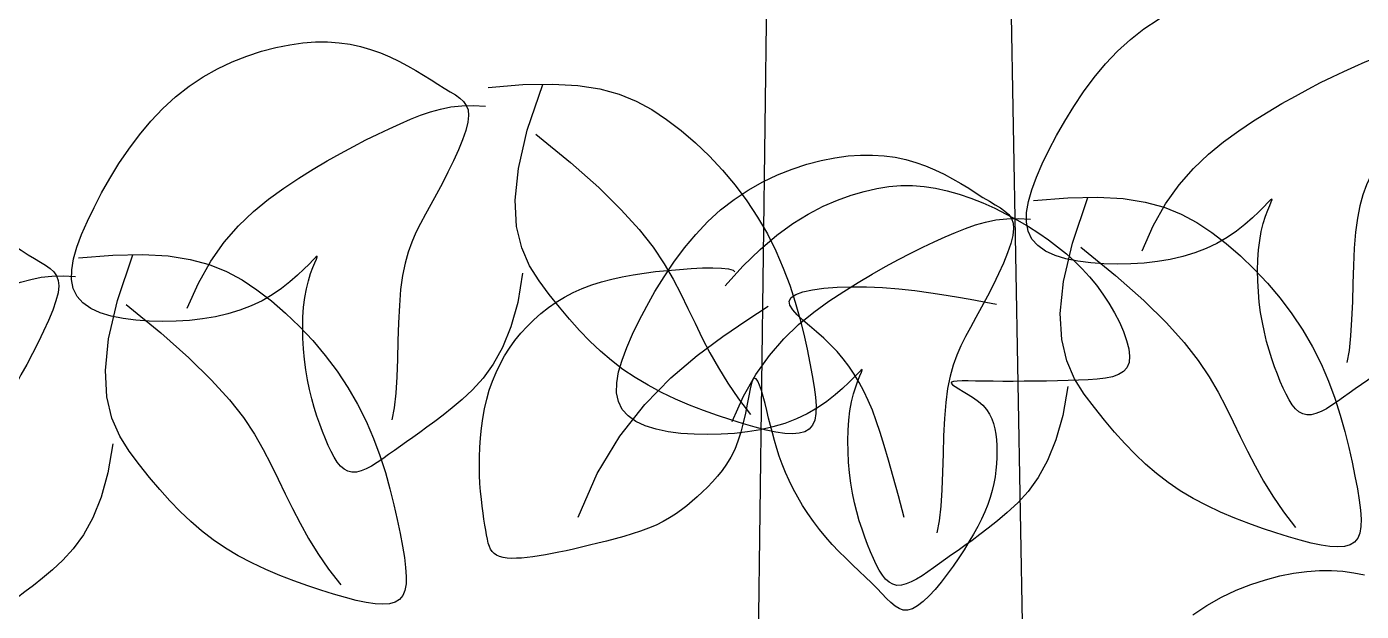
# Model space of a CAD drawing. Extents: x -1568 to -728, y -1287 to -990.
# Drawn here: x -1346.281 to -1343.983, y -1095.226 to -1094.218 of the extents above; entities that cross this region are included whole.
import ezdxf

# ---------------------------------------------------------------- set-up
doc = ezdxf.new("R2010")
doc.units = 0
doc.header["$LTSCALE"] = 5
doc.layers.get('0').update_dxf_attribs({"linetype": 'CONTINUOUS'})
for name, color, linetype in [('LH', 94, 'CONTINUOUS'), ('乔木', 3, 'CONTINUOUS'), ('尺寸标注', 2, 'CONTINUOUS')]:
    doc.layers.add(name, color=color, linetype=linetype)

# ---------------------------------------------------------------- blocks, each defined once
blk = doc.blocks.new('A$C3E764F27')
at = {"color": 0}
for p, q in [((1.84811, 0.05499), (1.82581, 1.80387)), ((1.73811, 0), (1.76511, 1.49777))]:
    blk.add_line(p, q, dxfattribs=at)
blk = doc.blocks.new('A$C7F962729')
at = {"color": 0, "xscale": 0.6433862224851765, "yscale": 0.6433862224851765, "zscale": 0.6433862224851765}
blk.add_blockref('A$C3E764F27', (0, 0), dxfattribs=at)
blk = doc.blocks.new('15')
at = {"layer": 'LH', "color": 38}
for p, q in [((-0.366, 1.7427), (-0.3492, 1.7482)), ((-0.3492, 1.7482), (-0.3328, 1.7525)), ((-0.3328, 1.7525), (-0.3169, 1.7557)), ((-0.3169, 1.7557), (-0.3018, 1.7578)), ((-0.3018, 1.7578), (-0.2873, 1.7588)), ((-0.2873, 1.7588), (-0.2735, 1.7588)), ((-0.2735, 1.7588), (-0.2603, 1.7579)), ((-0.2603, 1.7579), (-0.2477, 1.7562)), ((-0.2477, 1.7562), (-0.2356, 1.7536)), ((-0.2356, 1.7536), (-0.224, 1.7503)), ((-0.224, 1.7503), (-0.2128, 1.7464)), ((-0.3997, 1.7279), (-0.3829, 1.736)), ((-0.3829, 1.736), (-0.366, 1.7427)), ((-0.2128, 1.7464), (-0.202, 1.7418)), ((-0.202, 1.7418), (-0.1916, 1.7368)), ((-0.1916, 1.7368), (-0.1817, 1.7315)), ((-0.1817, 1.7315), (-0.1722, 1.726)), ((-0.4325, 1.7079), (-0.4163, 1.7186)), ((-0.4163, 1.7186), (-0.3997, 1.7279)), ((-0.1722, 1.726), (-0.1632, 1.7206)), ((-0.1632, 1.7206), (-0.1547, 1.7152)), ((-0.448, 1.6958), (-0.4325, 1.7079)), ((-0.1547, 1.7152), (-0.1468, 1.7102)), ((-0.1468, 1.7102), (-0.1395, 1.7057)), ((-0.1395, 1.7057), (-0.1327, 1.7016)), ((-0.1327, 1.7016), (-0.1267, 1.698)), ((-0.0889, 1.7066), (-0.0494, 1.7098)), ((-0.0494, 1.7098), (-0.0154, 1.7104)), ((-0.0442, 1.6574), (-0.0265, 1.7101)), ((-0.0154, 1.7104), (0.0139, 1.7087)), ((0.0139, 1.7087), (0.0392, 1.7048)), ((0.0392, 1.7048), (0.0613, 1.6988)), ((-0.4627, 1.6823), (-0.448, 1.6958)), ((-0.1319, 1.6842), (-0.1195, 1.6856)), ((-0.1267, 1.698), (-0.1215, 1.6943)), ((-0.1215, 1.6943), (-0.1173, 1.6904)), ((-0.1195, 1.6856), (-0.1064, 1.6859)), ((-0.1173, 1.6904), (-0.1142, 1.6859)), ((-0.1142, 1.6859), (-0.1122, 1.6807)), ((-0.1064, 1.6859), (-0.0923, 1.685)), ((0.0613, 1.6988), (0.0809, 1.6908)), ((0.0809, 1.6908), (0.0988, 1.6812)), ((-0.4765, 1.6677), (-0.4627, 1.6823)), ((-0.1784, 1.67), (-0.1668, 1.6746)), ((-0.1668, 1.6746), (-0.1553, 1.6786)), ((-0.1553, 1.6786), (-0.1438, 1.6818)), ((-0.1438, 1.6818), (-0.1319, 1.6842)), ((-0.1116, 1.6743), (-0.1125, 1.6665)), ((-0.1122, 1.6807), (-0.1116, 1.6743)), ((0.0988, 1.6812), (0.1158, 1.6699)), ((-0.4895, 1.6521), (-0.4765, 1.6677)), ((-0.2159, 1.6529), (-0.2028, 1.6591)), ((-0.2028, 1.6591), (-0.1903, 1.6648)), ((-0.1903, 1.6648), (-0.1784, 1.67)), ((-0.1149, 1.6571), (-0.1186, 1.6464)), ((-0.1125, 1.6665), (-0.1149, 1.6571)), ((-0.0543, 1.6134), (-0.0442, 1.6574)), ((0.1158, 1.6699), (0.1325, 1.6571)), ((0.1325, 1.6571), (0.1488, 1.6431)), ((-0.5017, 1.6358), (-0.4895, 1.6521)), ((-0.2438, 1.6389), (-0.2296, 1.6462)), ((-0.2296, 1.6462), (-0.2159, 1.6529)), ((-0.1186, 1.6464), (-0.1233, 1.6347)), ((-0.0344, 1.6528), (0.0054, 1.6203)), ((0.1488, 1.6431), (0.1647, 1.6278)), ((-0.5129, 1.619), (-0.5017, 1.6358)), ((-0.274, 1.6221), (-0.2586, 1.6308)), ((-0.2586, 1.6308), (-0.2438, 1.6389)), ((-0.1233, 1.6347), (-0.129, 1.6222)), ((0.1647, 1.6278), (0.1799, 1.6115)), ((-0.5233, 1.6021), (-0.5129, 1.619)), ((-0.3066, 1.6022), (-0.29, 1.6125)), ((-0.29, 1.6125), (-0.274, 1.6221)), ((-0.1352, 1.6094), (-0.1417, 1.5965)), ((-0.129, 1.6222), (-0.1352, 1.6094)), ((-0.058, 1.5769), (-0.0543, 1.6134)), ((0.0054, 1.6203), (0.0378, 1.5916)), ((0.1799, 1.6115), (0.1944, 1.5943)), ((-0.5329, 1.5853), (-0.5233, 1.6021)), ((-0.3237, 1.5908), (-0.3066, 1.6022)), ((-0.1417, 1.5965), (-0.1484, 1.584)), ((0.1944, 1.5943), (0.2079, 1.5763)), ((0.371, 1.5926), (0.3846, 1.5937)), ((0.3846, 1.5937), (0.398, 1.5937)), ((0.398, 1.5937), (0.4113, 1.5927)), ((-0.5415, 1.5688), (-0.5329, 1.5853)), ((-0.3585, 1.5639), (-0.3411, 1.5782)), ((-0.3411, 1.5782), (-0.3237, 1.5908)), ((-0.1484, 1.584), (-0.1549, 1.572)), ((0.0378, 1.5916), (0.0637, 1.5661)), ((0.3118, 1.5771), (0.3275, 1.5827)), ((0.3275, 1.5827), (0.3425, 1.5871)), ((0.3425, 1.5871), (0.357, 1.5904)), ((0.357, 1.5904), (0.371, 1.5926)), ((0.4113, 1.5927), (0.4246, 1.5908)), ((0.4246, 1.5908), (0.438, 1.5878)), ((0.438, 1.5878), (0.4515, 1.584)), ((0.4515, 1.584), (0.4652, 1.5792)), ((0.4652, 1.5792), (0.4788, 1.5738)), ((-0.7722, 1.562), (-0.7578, 1.563)), ((-0.7578, 1.563), (-0.744, 1.563)), ((-0.744, 1.563), (-0.7308, 1.5621)), ((-0.5492, 1.5529), (-0.5415, 1.5688)), ((-0.3756, 1.5475), (-0.3585, 1.5639)), ((-0.1549, 1.572), (-0.1611, 1.5608)), ((-0.0564, 1.5469), (-0.058, 1.5769)), ((0.0637, 1.5661), (0.0842, 1.5434)), ((0.2079, 1.5763), (0.2203, 1.5576)), ((0.2784, 1.5611), (0.2954, 1.57)), ((0.2954, 1.57), (0.3118, 1.5771)), ((0.4788, 1.5738), (0.4924, 1.5677)), ((0.4924, 1.5677), (0.5057, 1.5611)), ((-0.8364, 1.5469), (-0.8196, 1.5524)), ((-0.8196, 1.5524), (-0.8032, 1.5567)), ((-0.8032, 1.5567), (-0.7874, 1.5599)), ((-0.7874, 1.5599), (-0.7722, 1.562)), ((-0.7308, 1.5621), (-0.7181, 1.5604)), ((-0.7181, 1.5604), (-0.706, 1.5578)), ((-0.706, 1.5578), (-0.6944, 1.5545)), ((-0.6944, 1.5545), (-0.6832, 1.5506)), ((-0.6832, 1.5506), (-0.6724, 1.546)), ((-0.5559, 1.5377), (-0.5492, 1.5529)), ((-0.392, 1.5286), (-0.3756, 1.5475)), ((-0.1668, 1.5502), (-0.1721, 1.5397)), ((-0.1611, 1.5608), (-0.1668, 1.5502)), ((0.2203, 1.5576), (0.2314, 1.5384)), ((0.2422, 1.5367), (0.2607, 1.5501)), ((0.2607, 1.5501), (0.2784, 1.5611)), ((0.5057, 1.5611), (0.5186, 1.554)), ((0.5186, 1.554), (0.5311, 1.5466)), ((-0.8701, 1.5321), (-0.8533, 1.5402)), ((-0.8533, 1.5402), (-0.8364, 1.5469)), ((-0.6724, 1.546), (-0.662, 1.541)), ((-0.662, 1.541), (-0.6521, 1.5357)), ((-0.6521, 1.5357), (-0.6426, 1.5302)), ((-0.5612, 1.5232), (-0.5559, 1.5377)), ((-0.1721, 1.5397), (-0.1768, 1.5289)), ((-0.0505, 1.5222), (-0.0564, 1.5469)), ((0.0842, 1.5434), (0.1003, 1.5229)), ((0.2231, 1.5205), (0.2422, 1.5367)), ((0.2314, 1.5384), (0.2412, 1.5188)), ((0.5311, 1.5466), (0.5429, 1.539)), ((0.5429, 1.539), (0.5542, 1.5313)), ((-0.9029, 1.5121), (-0.8867, 1.5228)), ((-0.8867, 1.5228), (-0.8701, 1.5321)), ((-0.6426, 1.5302), (-0.6336, 1.5248)), ((-0.6336, 1.5248), (-0.6252, 1.5194)), ((-0.6252, 1.5194), (-0.6173, 1.5144)), ((-0.565, 1.5097), (-0.5612, 1.5232)), ((-0.4076, 1.5068), (-0.392, 1.5286)), ((-0.181, 1.5174), (-0.1845, 1.5047)), ((-0.1768, 1.5289), (-0.181, 1.5174)), ((-0.0416, 1.5017), (-0.0505, 1.5222)), ((0.1003, 1.5229), (0.1129, 1.504)), ((0.2034, 1.5013), (0.2231, 1.5205)), ((0.2412, 1.5188), (0.2497, 1.499)), ((0.5542, 1.5313), (0.5647, 1.5234)), ((0.5647, 1.5234), (0.5747, 1.5153)), ((-0.9184, 1.5), (-0.9029, 1.5121)), ((-0.6173, 1.5144), (-0.6099, 1.5099)), ((-0.6099, 1.5099), (-0.6032, 1.5059)), ((-0.6032, 1.5059), (-0.5971, 1.5022)), ((-0.5971, 1.5022), (-0.592, 1.4985)), ((-0.5671, 1.4971), (-0.565, 1.5097)), ((-0.5593, 1.5108), (-0.5198, 1.514)), ((-0.5198, 1.514), (-0.4858, 1.5146)), ((-0.5146, 1.4616), (-0.497, 1.5143)), ((-0.4858, 1.5146), (-0.4565, 1.5129)), ((-0.4565, 1.5129), (-0.4312, 1.509)), ((-0.4312, 1.509), (-0.4092, 1.503)), ((-0.4218, 1.4816), (-0.4076, 1.5068)), ((-0.4092, 1.503), (-0.3896, 1.495)), ((-0.2947, 1.5036), (-0.3007, 1.4976)), ((-0.2901, 1.5083), (-0.2947, 1.5036)), ((-0.2904, 1.4995), (-0.2881, 1.5051)), ((-0.287, 1.5114), (-0.2901, 1.5083)), ((-0.2881, 1.5051), (-0.2863, 1.5093)), ((-0.2855, 1.5125), (-0.287, 1.5114)), ((-0.2863, 1.5093), (-0.2854, 1.5118)), ((-0.2854, 1.5118), (-0.2855, 1.5125)), ((-0.1845, 1.5047), (-0.1874, 1.4905)), ((-0.0307, 1.4842), (-0.0416, 1.5017)), ((0.1129, 1.504), (0.1232, 1.4863)), ((0.5747, 1.5153), (0.5841, 1.5068)), ((0.5841, 1.5068), (0.5929, 1.4981)), ((-0.947, 1.4719), (-0.9331, 1.4865)), ((-0.9331, 1.4865), (-0.9184, 1.5)), ((-0.6142, 1.486), (-0.6024, 1.4884)), ((-0.6024, 1.4884), (-0.59, 1.4898)), ((-0.592, 1.4985), (-0.5877, 1.4946)), ((-0.59, 1.4898), (-0.5768, 1.4901)), ((-0.5877, 1.4946), (-0.5846, 1.4901)), ((-0.5846, 1.4901), (-0.5827, 1.4849)), ((-0.5768, 1.4901), (-0.5627, 1.4892)), ((-0.5673, 1.4857), (-0.5671, 1.4971)), ((-0.3896, 1.495), (-0.3716, 1.4854)), ((-0.308, 1.4907), (-0.3166, 1.4832)), ((-0.3007, 1.4976), (-0.308, 1.4907)), ((-0.2955, 1.4844), (-0.2929, 1.4926)), ((-0.2929, 1.4926), (-0.2904, 1.4995)), ((-0.1874, 1.4905), (-0.1896, 1.4744)), ((-0.0495, 1.493), (-0.0552, 1.4596)), ((0.0411, 1.4833), (0.0527, 1.4864)), ((0.0527, 1.4864), (0.0648, 1.489)), ((0.0648, 1.489), (0.0772, 1.4913)), ((0.0772, 1.4913), (0.09, 1.4933)), ((0.09, 1.4933), (0.1032, 1.4949)), ((0.1032, 1.4949), (0.1167, 1.4963)), ((0.1167, 1.4963), (0.1304, 1.4975)), ((0.1232, 1.4863), (0.132, 1.4693)), ((0.1304, 1.4975), (0.144, 1.4985)), ((0.144, 1.4985), (0.1569, 1.4991)), ((0.1569, 1.4991), (0.1687, 1.4993)), ((0.1687, 1.4993), (0.1788, 1.499)), ((0.1788, 1.499), (0.1867, 1.4981)), ((0.1829, 1.4786), (0.2034, 1.5013)), ((0.1867, 1.4981), (0.192, 1.4967)), ((0.192, 1.4967), (0.1942, 1.4945)), ((0.2497, 1.499), (0.2571, 1.4793)), ((0.5929, 1.4981), (0.6012, 1.4889)), ((0.6012, 1.4889), (0.6091, 1.4793)), ((-0.96, 1.4563), (-0.947, 1.4719)), ((-0.6608, 1.469), (-0.6488, 1.4742)), ((-0.6488, 1.4742), (-0.6372, 1.4788)), ((-0.6372, 1.4788), (-0.6258, 1.4828)), ((-0.6258, 1.4828), (-0.6142, 1.486)), ((-0.5821, 1.4785), (-0.5829, 1.4707)), ((-0.5827, 1.4849), (-0.5821, 1.4785)), ((-0.5654, 1.4755), (-0.5673, 1.4857)), ((-0.5611, 1.4665), (-0.5654, 1.4755)), ((-0.4346, 1.4528), (-0.4218, 1.4816)), ((-0.3716, 1.4854), (-0.3547, 1.4741)), ((-0.3547, 1.4741), (-0.338, 1.4613)), ((-0.3263, 1.4756), (-0.337, 1.4682)), ((-0.3166, 1.4832), (-0.3263, 1.4756)), ((-0.2996, 1.465), (-0.2978, 1.4752)), ((-0.2978, 1.4752), (-0.2955, 1.4844)), ((-0.1896, 1.4744), (-0.191, 1.4561)), ((-0.0189, 1.4687), (-0.0307, 1.4842)), ((0.0086, 1.4709), (0.019, 1.4756)), ((0.019, 1.4756), (0.0298, 1.4797)), ((0.0298, 1.4797), (0.0411, 1.4833)), ((0.2571, 1.4793), (0.2633, 1.4599)), ((0.264, 1.4687), (0.2723, 1.4717)), ((0.2723, 1.4717), (0.2832, 1.4741)), ((0.2832, 1.4741), (0.2964, 1.4759)), ((0.2964, 1.4759), (0.3114, 1.4771)), ((0.3114, 1.4771), (0.3279, 1.4776)), ((0.3279, 1.4776), (0.3454, 1.4774)), ((0.3454, 1.4774), (0.3637, 1.4766)), ((0.3637, 1.4766), (0.3822, 1.4751)), ((0.3822, 1.4751), (0.4008, 1.4731)), ((0.4008, 1.4731), (0.419, 1.4707)), ((0.6091, 1.4793), (0.6165, 1.4692)), ((-0.9721, 1.44), (-0.96, 1.4563)), ((-0.7, 1.4504), (-0.6863, 1.4571)), ((-0.6863, 1.4571), (-0.6733, 1.4633)), ((-0.6733, 1.4633), (-0.6608, 1.469)), ((-0.5853, 1.4613), (-0.589, 1.4506)), ((-0.5829, 1.4707), (-0.5853, 1.4613)), ((-0.5543, 1.459), (-0.5611, 1.4665)), ((-0.5453, 1.4527), (-0.5543, 1.459)), ((-0.5248, 1.4176), (-0.5146, 1.4616)), ((-0.5048, 1.457), (-0.465, 1.4245)), ((-0.3486, 1.4614), (-0.361, 1.4555)), ((-0.337, 1.4682), (-0.3486, 1.4614)), ((-0.338, 1.4613), (-0.3216, 1.4473)), ((-0.3009, 1.454), (-0.2996, 1.465)), ((-0.191, 1.4561), (-0.192, 1.4362)), ((-0.0552, 1.4596), (-0.063, 1.4315)), ((-0.02, 1.4536), (-0.0109, 1.4598)), ((-0.0072, 1.4541), (-0.0189, 1.4687)), ((-0.0109, 1.4598), (-0.0014, 1.4656)), ((-0.0014, 1.4656), (0.0086, 1.4709)), ((0.132, 1.4693), (0.1402, 1.4524)), ((0.2565, 1.4609), (0.2586, 1.4651)), ((0.2573, 1.4562), (0.2565, 1.4609)), ((0.2605, 1.4509), (0.2573, 1.4562)), ((0.2586, 1.4651), (0.264, 1.4687)), ((0.2633, 1.4599), (0.2687, 1.441)), ((0.419, 1.4707), (0.4366, 1.468)), ((0.4366, 1.468), (0.4532, 1.4652)), ((0.4532, 1.4652), (0.4686, 1.4624)), ((0.4686, 1.4624), (0.4824, 1.4598)), ((0.4824, 1.4598), (0.4943, 1.4575)), ((0.6165, 1.4692), (0.6234, 1.4586)), ((0.6234, 1.4586), (0.6299, 1.4477)), ((-0.7291, 1.435), (-0.7142, 1.4431)), ((-0.7142, 1.4431), (-0.7, 1.4504)), ((-0.589, 1.4506), (-0.5938, 1.4389)), ((-0.5344, 1.4477), (-0.5453, 1.4527)), ((-0.522, 1.4438), (-0.5344, 1.4477)), ((-0.5083, 1.4409), (-0.522, 1.4438)), ((-0.4936, 1.439), (-0.5083, 1.4409)), ((-0.417, 1.4406), (-0.4321, 1.4389)), ((-0.4023, 1.4431), (-0.417, 1.4406)), ((-0.388, 1.4464), (-0.4023, 1.4431)), ((-0.3742, 1.4505), (-0.388, 1.4464)), ((-0.361, 1.4555), (-0.3742, 1.4505)), ((-0.3216, 1.4473), (-0.3058, 1.432)), ((-0.302, 1.4305), (-0.3017, 1.4425)), ((-0.3017, 1.4425), (-0.3009, 1.454)), ((-0.0368, 1.4396), (-0.0287, 1.4468)), ((-0.0287, 1.4468), (-0.02, 1.4536)), ((0.0043, 1.4404), (-0.0072, 1.4541)), ((0.0159, 1.4274), (0.0043, 1.4404)), ((0.1402, 1.4524), (0.1484, 1.4355)), ((0.2079, 1.439), (0.2322, 1.4554)), ((0.2657, 1.4452), (0.2605, 1.4509)), ((0.2723, 1.4391), (0.2657, 1.4452)), ((0.2687, 1.441), (0.2732, 1.4229)), ((0.6299, 1.4477), (0.6355, 1.4368)), ((-0.9834, 1.4232), (-0.9721, 1.44)), ((-0.7605, 1.4167), (-0.7445, 1.4263)), ((-0.7445, 1.4263), (-0.7291, 1.435)), ((-0.5994, 1.4264), (-0.6056, 1.4136)), ((-0.5938, 1.4389), (-0.5994, 1.4264)), ((-0.4784, 1.4379), (-0.4936, 1.439)), ((-0.4629, 1.4376), (-0.4784, 1.4379)), ((-0.4474, 1.4379), (-0.4629, 1.4376)), ((-0.4321, 1.4389), (-0.4474, 1.4379)), ((-0.3058, 1.432), (-0.2905, 1.4157)), ((-0.3018, 1.4183), (-0.302, 1.4305)), ((-0.192, 1.4362), (-0.1926, 1.4154)), ((-0.063, 1.4315), (-0.0726, 1.4079)), ((-0.0517, 1.4241), (-0.0445, 1.432)), ((-0.0445, 1.432), (-0.0368, 1.4396)), ((0.0277, 1.4151), (0.0159, 1.4274)), ((0.1484, 1.4355), (0.1567, 1.4185)), ((0.1805, 1.4204), (0.2079, 1.439)), ((0.2799, 1.4325), (0.2723, 1.4391)), ((0.288, 1.4256), (0.2799, 1.4325)), ((0.2962, 1.4184), (0.288, 1.4256)), ((0.6355, 1.4368), (0.6403, 1.426)), ((0.6403, 1.426), (0.6439, 1.4158)), ((-0.9938, 1.4063), (-0.9834, 1.4232)), ((-0.7771, 1.4064), (-0.7605, 1.4167)), ((-0.6056, 1.4136), (-0.6122, 1.4007)), ((-0.5285, 1.3811), (-0.5248, 1.4176)), ((-0.465, 1.4245), (-0.4327, 1.3958)), ((-0.3011, 1.406), (-0.3018, 1.4183)), ((-0.2905, 1.4157), (-0.2761, 1.3985)), ((-0.1926, 1.4154), (-0.1932, 1.3945)), ((-0.0645, 1.4071), (-0.0584, 1.4157)), ((-0.0584, 1.4157), (-0.0517, 1.4241)), ((0.0398, 1.4036), (0.0277, 1.4151)), ((0.151, 1.3986), (0.1805, 1.4204)), ((0.1567, 1.4185), (0.1655, 1.4015)), ((0.2732, 1.4229), (0.277, 1.4058)), ((0.304, 1.4108), (0.2962, 1.4184)), ((0.3114, 1.403), (0.304, 1.4108)), ((0.6439, 1.4158), (0.6463, 1.4063)), ((-1.0033, 1.3895), (-0.9938, 1.4063)), ((-0.8116, 1.3824), (-0.7942, 1.395)), ((-0.7942, 1.395), (-0.7771, 1.4064)), ((-0.6122, 1.4007), (-0.6188, 1.3882)), ((-0.4327, 1.3958), (-0.4067, 1.3703)), ((-0.3, 1.3938), (-0.3011, 1.406)), ((-0.2761, 1.3985), (-0.2626, 1.3805)), ((-0.1932, 1.3945), (-0.194, 1.3742)), ((-0.0726, 1.4079), (-0.0834, 1.3884)), ((-0.0754, 1.3887), (-0.0702, 1.3981)), ((-0.0702, 1.3981), (-0.0645, 1.4071)), ((0.0524, 1.3927), (0.0398, 1.4036)), ((0.1206, 1.3729), (0.151, 1.3986)), ((0.1655, 1.4015), (0.1752, 1.3842)), ((0.277, 1.4058), (0.2803, 1.3899)), ((0.3183, 1.3947), (0.3114, 1.403)), ((0.3249, 1.3861), (0.3183, 1.3947)), ((0.6463, 1.4063), (0.6473, 1.3977)), ((0.6473, 1.3977), (0.6466, 1.3904)), ((-1.012, 1.373), (-1.0033, 1.3895)), ((-0.829, 1.3681), (-0.8116, 1.3824)), ((-0.6188, 1.3882), (-0.6254, 1.3762)), ((-0.5268, 1.3511), (-0.5285, 1.3811)), ((-0.2985, 1.3819), (-0.3, 1.3938)), ((-0.2965, 1.3704), (-0.2985, 1.3819)), ((-0.2626, 1.3805), (-0.2502, 1.3618)), ((-0.0834, 1.3884), (-0.095, 1.3723)), ((-0.0842, 1.3691), (-0.08, 1.379)), ((-0.08, 1.379), (-0.0754, 1.3887)), ((0.0656, 1.3826), (0.0524, 1.3927)), ((0.0796, 1.3731), (0.0656, 1.3826)), ((0.1752, 1.3842), (0.186, 1.3667)), ((0.2803, 1.3899), (0.283, 1.3754)), ((0.331, 1.377), (0.3249, 1.3861)), ((0.6402, 1.38), (0.6346, 1.3766)), ((0.6442, 1.3845), (0.6402, 1.38)), ((0.6466, 1.3904), (0.6442, 1.3845)), ((-1.0197, 1.3571), (-1.012, 1.373)), ((-0.846, 1.3517), (-0.829, 1.3681)), ((-0.6315, 1.365), (-0.6373, 1.3544)), ((-0.6254, 1.3762), (-0.6315, 1.365)), ((-0.4067, 1.3703), (-0.3862, 1.3476)), ((-0.2942, 1.3593), (-0.2965, 1.3704)), ((-0.194, 1.3742), (-0.1952, 1.3553)), ((-0.095, 1.3723), (-0.107, 1.359)), ((-0.0878, 1.3588), (-0.0842, 1.3691)), ((0.0945, 1.3643), (0.0796, 1.3731)), ((0.0906, 1.3423), (0.1206, 1.3729)), ((0.11, 1.3561), (0.0945, 1.3643)), ((0.186, 1.3667), (0.1982, 1.3489)), ((0.2133, 1.3668), (0.2117, 1.3603)), ((0.2149, 1.371), (0.2133, 1.3668)), ((0.2167, 1.3726), (0.2149, 1.371)), ((0.2186, 1.3718), (0.2167, 1.3726)), ((0.2205, 1.3689), (0.2186, 1.3718)), ((0.2225, 1.3644), (0.2205, 1.3689)), ((0.2246, 1.3584), (0.2225, 1.3644)), ((0.283, 1.3754), (0.2852, 1.3623)), ((0.3368, 1.3675), (0.331, 1.377)), ((0.3422, 1.3574), (0.3368, 1.3675)), ((0.443, 1.3678), (0.4425, 1.3666)), ((0.4425, 1.3666), (0.4439, 1.3649)), ((0.4453, 1.3687), (0.443, 1.3678)), ((0.4439, 1.3649), (0.4469, 1.3628)), ((0.4494, 1.3691), (0.4453, 1.3687)), ((0.4551, 1.3693), (0.4494, 1.3691)), ((0.4621, 1.3693), (0.4551, 1.3693)), ((0.4705, 1.3692), (0.4621, 1.3693)), ((0.48, 1.369), (0.4705, 1.3692)), ((0.4905, 1.3689), (0.48, 1.369)), ((0.5018, 1.3688), (0.4905, 1.3689)), ((0.5138, 1.3688), (0.5018, 1.3688)), ((0.5263, 1.3689), (0.5138, 1.3688)), ((0.5391, 1.369), (0.5263, 1.3689)), ((0.5519, 1.3692), (0.5391, 1.369)), ((0.5646, 1.3695), (0.5519, 1.3692)), ((0.5769, 1.3698), (0.5646, 1.3695)), ((0.5888, 1.3702), (0.5769, 1.3698)), ((0.5999, 1.3707), (0.5888, 1.3702)), ((0.6102, 1.3714), (0.5999, 1.3707)), ((0.6195, 1.3724), (0.6102, 1.3714)), ((0.6277, 1.3741), (0.6195, 1.3724)), ((0.6346, 1.3766), (0.6277, 1.3741)), ((-1.0263, 1.3419), (-1.0197, 1.3571)), ((-0.8625, 1.3328), (-0.846, 1.3517)), ((-0.6373, 1.3544), (-0.6425, 1.3439)), ((-0.521, 1.3264), (-0.5268, 1.3511)), ((-0.2916, 1.3487), (-0.2942, 1.3593)), ((-0.2888, 1.3386), (-0.2916, 1.3487)), ((-0.2502, 1.3618), (-0.239, 1.3426)), ((-0.1952, 1.3553), (-0.197, 1.3385)), ((-0.107, 1.359), (-0.1189, 1.3479)), ((-0.0908, 1.3482), (-0.0878, 1.3588)), ((0.126, 1.3485), (0.11, 1.3561)), ((0.1422, 1.3416), (0.126, 1.3485)), ((0.1982, 1.3489), (0.2121, 1.3307)), ((0.21, 1.3521), (0.2082, 1.3425)), ((0.2117, 1.3603), (0.21, 1.3521)), ((0.2267, 1.3513), (0.2246, 1.3584)), ((0.2288, 1.3435), (0.2267, 1.3513)), ((0.2852, 1.3623), (0.2866, 1.3507)), ((0.2866, 1.3507), (0.2873, 1.3405)), ((0.3473, 1.3469), (0.3422, 1.3574)), ((0.4469, 1.3628), (0.4512, 1.3602)), ((0.4512, 1.3602), (0.4564, 1.3572)), ((0.4564, 1.3572), (0.4621, 1.3537)), ((0.4621, 1.3537), (0.468, 1.3499)), ((0.468, 1.3499), (0.4737, 1.3458)), ((-1.0316, 1.3274), (-1.0263, 1.3419)), ((-0.6472, 1.3331), (-0.6514, 1.3216)), ((-0.6425, 1.3439), (-0.6472, 1.3331)), ((-0.3862, 1.3476), (-0.3701, 1.3271)), ((-0.2857, 1.329), (-0.2888, 1.3386)), ((-0.239, 1.3426), (-0.2292, 1.323)), ((-0.197, 1.3385), (-0.1996, 1.3245)), ((-0.1303, 1.3384), (-0.1408, 1.3301)), ((-0.1189, 1.3479), (-0.1303, 1.3384)), ((-0.0954, 1.3262), (-0.0933, 1.3373)), ((-0.0933, 1.3373), (-0.0908, 1.3482)), ((0.0621, 1.3059), (0.0906, 1.3423)), ((0.1583, 1.3353), (0.1422, 1.3416)), ((0.1742, 1.3296), (0.1583, 1.3353)), ((0.2082, 1.3425), (0.2062, 1.3321)), ((0.2309, 1.3352), (0.2288, 1.3435)), ((0.2329, 1.3267), (0.2309, 1.3352)), ((0.2873, 1.3405), (0.2871, 1.3318)), ((0.352, 1.3356), (0.3473, 1.3469)), ((0.3565, 1.3235), (0.352, 1.3356)), ((0.4737, 1.3458), (0.4788, 1.3413)), ((0.4788, 1.3413), (0.4831, 1.3364)), ((0.4831, 1.3364), (0.4865, 1.3313)), ((-1.0355, 1.3139), (-1.0316, 1.3274)), ((-0.878, 1.311), (-0.8625, 1.3328)), ((-0.6514, 1.3216), (-0.6549, 1.3089)), ((-0.512, 1.3059), (-0.521, 1.3264)), ((-0.3701, 1.3271), (-0.3575, 1.3082)), ((-0.2825, 1.3198), (-0.2857, 1.329)), ((-0.2792, 1.3111), (-0.2825, 1.3198)), ((-0.2292, 1.323), (-0.2207, 1.3032)), ((-0.1504, 1.3227), (-0.1594, 1.316)), ((-0.1408, 1.3301), (-0.1504, 1.3227)), ((-0.0969, 1.3151), (-0.0954, 1.3262)), ((0.1895, 1.3245), (0.1742, 1.3296)), ((0.204, 1.32), (0.1895, 1.3245)), ((0.2038, 1.3212), (0.201, 1.3103)), ((0.2062, 1.3321), (0.2038, 1.3212)), ((0.2175, 1.3161), (0.204, 1.32)), ((0.235, 1.3182), (0.2329, 1.3267)), ((0.2372, 1.3095), (0.235, 1.3182)), ((0.2833, 1.3185), (0.2796, 1.314)), ((0.2858, 1.3244), (0.2833, 1.3185)), ((0.2871, 1.3318), (0.2858, 1.3244)), ((0.3611, 1.3101), (0.3565, 1.3235)), ((0.4865, 1.3313), (0.4892, 1.3259)), ((0.4892, 1.3259), (0.4912, 1.3202)), ((0.4912, 1.3202), (0.4927, 1.3142)), ((-1.0376, 1.3013), (-1.0355, 1.3139)), ((-0.8923, 1.2858), (-0.878, 1.311)), ((-0.7651, 1.3078), (-0.7711, 1.3018)), ((-0.7605, 1.3125), (-0.7651, 1.3078)), ((-0.7634, 1.2968), (-0.7608, 1.3037)), ((-0.7608, 1.3037), (-0.7585, 1.3093)), ((-0.7574, 1.3156), (-0.7605, 1.3125)), ((-0.7585, 1.3093), (-0.7567, 1.3135)), ((-0.7559, 1.3167), (-0.7574, 1.3156)), ((-0.7567, 1.3135), (-0.7558, 1.316)), ((-0.7558, 1.316), (-0.7559, 1.3167)), ((-0.6549, 1.3089), (-0.6578, 1.2947)), ((-0.5011, 1.2884), (-0.512, 1.3059)), ((-0.3575, 1.3082), (-0.3473, 1.2905)), ((-0.2759, 1.3029), (-0.2792, 1.3111)), ((-0.2726, 1.2952), (-0.2759, 1.3029)), ((-0.2207, 1.3032), (-0.2134, 1.2835)), ((-0.1754, 1.3044), (-0.1827, 1.2992)), ((-0.1676, 1.31), (-0.1754, 1.3044)), ((-0.1594, 1.316), (-0.1676, 1.31)), ((-0.0988, 1.2929), (-0.098, 1.3039)), ((-0.098, 1.3039), (-0.0969, 1.3151)), ((0.0362, 1.263), (0.0621, 1.3059)), ((0.201, 1.3103), (0.1977, 1.2999)), ((0.2299, 1.3129), (0.2175, 1.3161)), ((0.2413, 1.3105), (0.2299, 1.3129)), ((0.2396, 1.3007), (0.2372, 1.3095)), ((0.2514, 1.309), (0.2413, 1.3105)), ((0.2604, 1.3085), (0.2514, 1.309)), ((0.2681, 1.3091), (0.2604, 1.3085)), ((0.2745, 1.3109), (0.2681, 1.3091)), ((0.2796, 1.314), (0.2745, 1.3109)), ((0.3657, 1.2952), (0.3611, 1.3101)), ((0.4927, 1.3142), (0.4937, 1.308)), ((0.4937, 1.308), (0.4944, 1.3016)), ((-1.0378, 1.2899), (-1.0376, 1.3013)), ((-1.0358, 1.2797), (-1.0378, 1.2899)), ((-0.787, 1.2874), (-0.7967, 1.2798)), ((-0.7784, 1.2949), (-0.787, 1.2874)), ((-0.7711, 1.3018), (-0.7784, 1.2949)), ((-0.7683, 1.2794), (-0.766, 1.2886)), ((-0.766, 1.2886), (-0.7634, 1.2968)), ((-0.6578, 1.2947), (-0.66, 1.2786)), ((-0.52, 1.2972), (-0.5256, 1.2638)), ((-0.4894, 1.2729), (-0.5011, 1.2884)), ((-0.3473, 1.2905), (-0.3385, 1.2735)), ((-0.2693, 1.2881), (-0.2726, 1.2952)), ((-0.2659, 1.2817), (-0.2693, 1.2881)), ((-0.1967, 1.2894), (-0.2035, 1.2846)), ((-0.1898, 1.2943), (-0.1967, 1.2894)), ((-0.1827, 1.2992), (-0.1898, 1.2943)), ((-0.0991, 1.282), (-0.0988, 1.2929)), ((0.1939, 1.2904), (0.1895, 1.2817)), ((0.1977, 1.2999), (0.1939, 1.2904)), ((0.2422, 1.2917), (0.2396, 1.3007)), ((0.2451, 1.2827), (0.2422, 1.2917)), ((0.3706, 1.2782), (0.3657, 1.2952)), ((0.4944, 1.3016), (0.4947, 1.295)), ((0.4947, 1.295), (0.4949, 1.2882)), ((0.4949, 1.2882), (0.4948, 1.2812)), ((-1.0315, 1.2707), (-1.0358, 1.2797)), ((-0.905, 1.257), (-0.8923, 1.2858)), ((-0.8074, 1.2724), (-0.819, 1.2656)), ((-0.7967, 1.2798), (-0.8074, 1.2724)), ((-0.7701, 1.2692), (-0.7683, 1.2794)), ((-0.66, 1.2786), (-0.6615, 1.2603)), ((-0.4777, 1.2583), (-0.4894, 1.2729)), ((-0.3385, 1.2735), (-0.3302, 1.2566)), ((-0.2623, 1.2761), (-0.2659, 1.2817)), ((-0.2585, 1.2715), (-0.2623, 1.2761)), ((-0.2167, 1.2754), (-0.223, 1.2715)), ((-0.2102, 1.2798), (-0.2167, 1.2754)), ((-0.2134, 1.2835), (-0.2071, 1.2641)), ((-0.2035, 1.2846), (-0.2102, 1.2798)), ((-0.0992, 1.2714), (-0.0991, 1.282)), ((0.1847, 1.2737), (0.1795, 1.2664)), ((0.1895, 1.2817), (0.1847, 1.2737)), ((0.2484, 1.2735), (0.2451, 1.2827)), ((0.2521, 1.2642), (0.2484, 1.2735)), ((0.3759, 1.2591), (0.3706, 1.2782)), ((0.4945, 1.274), (0.4938, 1.2666)), ((0.4948, 1.2812), (0.4945, 1.274)), ((-1.0247, 1.2632), (-1.0315, 1.2707)), ((-1.0158, 1.2569), (-1.0247, 1.2632)), ((-1.0049, 1.2519), (-1.0158, 1.2569)), ((-0.8314, 1.2597), (-0.8446, 1.2547)), ((-0.819, 1.2656), (-0.8314, 1.2597)), ((-0.7721, 1.2467), (-0.7714, 1.2582)), ((-0.7714, 1.2582), (-0.7701, 1.2692)), ((-0.6615, 1.2603), (-0.6624, 1.2404)), ((-0.5256, 1.2638), (-0.5335, 1.2357)), ((-0.4661, 1.2446), (-0.4777, 1.2583)), ((-0.3302, 1.2566), (-0.3221, 1.2397)), ((-0.2545, 1.2679), (-0.2585, 1.2715)), ((-0.2502, 1.2655), (-0.2545, 1.2679)), ((-0.2455, 1.2643), (-0.2502, 1.2655)), ((-0.2404, 1.2645), (-0.2455, 1.2643)), ((-0.235, 1.2659), (-0.2404, 1.2645)), ((-0.2291, 1.2683), (-0.235, 1.2659)), ((-0.223, 1.2715), (-0.2291, 1.2683)), ((-0.2071, 1.2641), (-0.2018, 1.2452)), ((-0.0989, 1.2612), (-0.0992, 1.2714)), ((-0.0985, 1.2514), (-0.0989, 1.2612)), ((0.0142, 1.2126), (0.0362, 1.263)), ((0.1741, 1.2597), (0.1684, 1.2534)), ((0.1795, 1.2664), (0.1741, 1.2597)), ((0.2563, 1.2547), (0.2521, 1.2642)), ((0.3818, 1.2372), (0.3759, 1.2591)), ((0.4928, 1.2591), (0.4914, 1.2513)), ((0.4938, 1.2666), (0.4928, 1.2591)), ((-0.9924, 1.248), (-1.0049, 1.2519)), ((-0.9787, 1.2451), (-0.9924, 1.248)), ((-0.9641, 1.2432), (-0.9787, 1.2451)), ((-0.9489, 1.2421), (-0.9641, 1.2432)), ((-0.9334, 1.2418), (-0.9489, 1.2421)), ((-0.9179, 1.2421), (-0.9334, 1.2418)), ((-0.9025, 1.2431), (-0.9179, 1.2421)), ((-0.8875, 1.2448), (-0.9025, 1.2431)), ((-0.8727, 1.2473), (-0.8875, 1.2448)), ((-0.8584, 1.2506), (-0.8727, 1.2473)), ((-0.8446, 1.2547), (-0.8584, 1.2506)), ((-0.7724, 1.2347), (-0.7721, 1.2467)), ((-0.4545, 1.2316), (-0.4661, 1.2446)), ((-0.2018, 1.2452), (-0.1972, 1.2271)), ((-0.0978, 1.2422), (-0.0985, 1.2514)), ((-0.0969, 1.2334), (-0.0978, 1.2422)), ((0.1568, 1.2418), (0.1509, 1.2363)), ((0.1626, 1.2474), (0.1568, 1.2418)), ((0.1684, 1.2534), (0.1626, 1.2474)), ((0.2611, 1.2452), (0.2563, 1.2547)), ((0.2663, 1.2357), (0.2611, 1.2452)), ((0.4895, 1.2435), (0.4872, 1.2355)), ((0.4914, 1.2513), (0.4895, 1.2435)), ((-0.7722, 1.2225), (-0.7724, 1.2347)), ((-0.6624, 1.2404), (-0.6631, 1.2196)), ((-0.5335, 1.2357), (-0.543, 1.2121)), ((-0.4427, 1.2193), (-0.4545, 1.2316)), ((-0.3221, 1.2397), (-0.3137, 1.2227)), ((-0.1972, 1.2271), (-0.1934, 1.21)), ((-0.096, 1.2252), (-0.0969, 1.2334)), ((0.139, 1.2259), (0.1327, 1.221)), ((0.145, 1.231), (0.139, 1.2259)), ((0.1509, 1.2363), (0.145, 1.231)), ((0.2719, 1.2262), (0.2663, 1.2357)), ((0.278, 1.2168), (0.2719, 1.2262)), ((0.3885, 1.2125), (0.3818, 1.2372)), ((0.4844, 1.2273), (0.481, 1.219)), ((0.4872, 1.2355), (0.4844, 1.2273)), ((-0.7716, 1.2102), (-0.7722, 1.2225)), ((-0.6631, 1.2196), (-0.6637, 1.1987)), ((-0.543, 1.2121), (-0.5538, 1.1926)), ((-0.4306, 1.2078), (-0.4427, 1.2193)), ((-0.3137, 1.2227), (-0.3049, 1.2057)), ((-0.0949, 1.2175), (-0.096, 1.2252)), ((-0.0939, 1.2103), (-0.0949, 1.2175)), ((0.1191, 1.2119), (0.1117, 1.2077)), ((0.1261, 1.2163), (0.1191, 1.2119)), ((0.1327, 1.221), (0.1261, 1.2163)), ((0.2844, 1.2076), (0.278, 1.2168)), ((0.4772, 1.2106), (0.4729, 1.202)), ((0.481, 1.219), (0.4772, 1.2106)), ((-0.7705, 1.198), (-0.7716, 1.2102)), ((-0.7689, 1.1861), (-0.7705, 1.198)), ((-0.6637, 1.1987), (-0.6644, 1.1784)), ((-0.418, 1.1969), (-0.4306, 1.2078)), ((-0.4048, 1.1868), (-0.418, 1.1969)), ((-0.3049, 1.2057), (-0.2953, 1.1884)), ((-0.1934, 1.21), (-0.1902, 1.1941)), ((-0.0928, 1.2037), (-0.0939, 1.2103)), ((-0.0918, 1.1977), (-0.0928, 1.2037)), ((-0.0909, 1.1923), (-0.0918, 1.1977)), ((0.0859, 1.1966), (0.0764, 1.1935)), ((0.0951, 1.2001), (0.0859, 1.1966)), ((0.1037, 1.2037), (0.0951, 1.2001)), ((0.1117, 1.2077), (0.1037, 1.2037)), ((0.2912, 1.1986), (0.2844, 1.2076)), ((0.2984, 1.1898), (0.2912, 1.1986)), ((0.4729, 1.202), (0.4681, 1.1932)), ((-0.767, 1.1746), (-0.7689, 1.1861)), ((-0.5538, 1.1926), (-0.5654, 1.1765)), ((-0.3908, 1.1773), (-0.4048, 1.1868)), ((-0.2953, 1.1884), (-0.2845, 1.1709)), ((-0.1902, 1.1941), (-0.1874, 1.1796)), ((-0.0899, 1.1874), (-0.0909, 1.1923)), ((-0.0889, 1.183), (-0.0899, 1.1874)), ((-0.0877, 1.1792), (-0.0889, 1.183)), ((0.0271, 1.1804), (0.0179, 1.1782)), ((0.0368, 1.1827), (0.0271, 1.1804)), ((0.0466, 1.1851), (0.0368, 1.1827)), ((0.0566, 1.1877), (0.0466, 1.1851)), ((0.0665, 1.1905), (0.0566, 1.1877)), ((0.0764, 1.1935), (0.0665, 1.1905)), ((0.3059, 1.1814), (0.2984, 1.1898)), ((0.3136, 1.1733), (0.3059, 1.1814)), ((0.4629, 1.1843), (0.4572, 1.1752)), ((0.4681, 1.1932), (0.4629, 1.1843)), ((-0.7647, 1.1635), (-0.767, 1.1746)), ((-0.6644, 1.1784), (-0.6656, 1.1595)), ((-0.5654, 1.1765), (-0.5774, 1.1632)), ((-0.376, 1.1685), (-0.3908, 1.1773)), ((-0.3604, 1.1603), (-0.376, 1.1685)), ((-0.2845, 1.1709), (-0.2723, 1.1531)), ((-0.1874, 1.1796), (-0.1853, 1.1665)), ((-0.1853, 1.1665), (-0.1838, 1.1549)), ((-0.0863, 1.1759), (-0.0877, 1.1792)), ((-0.0845, 1.1731), (-0.0863, 1.1759)), ((-0.0822, 1.1708), (-0.0845, 1.1731)), ((-0.0794, 1.1689), (-0.0822, 1.1708)), ((-0.0759, 1.1675), (-0.0794, 1.1689)), ((-0.0719, 1.1664), (-0.0759, 1.1675)), ((-0.0673, 1.1658), (-0.0719, 1.1664)), ((-0.0622, 1.1654), (-0.0673, 1.1658)), ((-0.0567, 1.1655), (-0.0622, 1.1654)), ((-0.0507, 1.1658), (-0.0567, 1.1655)), ((-0.0444, 1.1664), (-0.0507, 1.1658)), ((-0.0377, 1.1672), (-0.0444, 1.1664)), ((-0.0307, 1.1682), (-0.0377, 1.1672)), ((-0.0234, 1.1694), (-0.0307, 1.1682)), ((-0.0158, 1.1709), (-0.0234, 1.1694)), ((-0.0079, 1.1725), (-0.0158, 1.1709)), ((0.0004, 1.1742), (-0.0079, 1.1725)), ((0.0089, 1.1761), (0.0004, 1.1742)), ((0.0179, 1.1782), (0.0089, 1.1761)), ((0.3214, 1.1655), (0.3136, 1.1733)), ((0.3291, 1.158), (0.3214, 1.1655)), ((0.4511, 1.1659), (0.4446, 1.1565)), ((0.4572, 1.1752), (0.4511, 1.1659)), ((-0.7621, 1.1529), (-0.7647, 1.1635)), ((-0.7592, 1.1428), (-0.7621, 1.1529)), ((-0.6656, 1.1595), (-0.6674, 1.1427)), ((-0.5893, 1.1521), (-0.6007, 1.1426)), ((-0.5774, 1.1632), (-0.5893, 1.1521)), ((-0.3444, 1.1527), (-0.3604, 1.1603)), ((-0.3283, 1.1458), (-0.3444, 1.1527)), ((-0.2723, 1.1531), (-0.2584, 1.1349)), ((-0.1838, 1.1549), (-0.1831, 1.1447)), ((0.3367, 1.1508), (0.3291, 1.158)), ((0.344, 1.1439), (0.3367, 1.1508)), ((0.4446, 1.1565), (0.4378, 1.1472)), ((-0.7561, 1.1332), (-0.7592, 1.1428)), ((-0.6674, 1.1427), (-0.6701, 1.1287)), ((-0.6112, 1.1343), (-0.6209, 1.1269)), ((-0.6007, 1.1426), (-0.6112, 1.1343)), ((-0.3121, 1.1395), (-0.3283, 1.1458)), ((-0.2963, 1.1338), (-0.3121, 1.1395)), ((-0.1834, 1.136), (-0.1847, 1.1286)), ((-0.1831, 1.1447), (-0.1834, 1.136)), ((0.3509, 1.1373), (0.344, 1.1439)), ((0.3573, 1.1309), (0.3509, 1.1373)), ((0.4309, 1.1382), (0.4239, 1.1298)), ((0.4378, 1.1472), (0.4309, 1.1382)), ((-0.7529, 1.124), (-0.7561, 1.1332)), ((-0.7497, 1.1153), (-0.7529, 1.124)), ((-0.6298, 1.1202), (-0.6381, 1.1142)), ((-0.6209, 1.1269), (-0.6298, 1.1202)), ((-0.281, 1.1287), (-0.2963, 1.1338)), ((-0.2665, 1.1242), (-0.281, 1.1287)), ((-0.253, 1.1203), (-0.2665, 1.1242)), ((-0.2405, 1.1171), (-0.253, 1.1203)), ((-0.1871, 1.1227), (-0.1908, 1.1182)), ((-0.1847, 1.1286), (-0.1871, 1.1227)), ((0.363, 1.1249), (0.3573, 1.1309)), ((0.3683, 1.1194), (0.363, 1.1249)), ((0.3732, 1.1145), (0.3683, 1.1194)), ((0.417, 1.1223), (0.4103, 1.1159)), ((0.4239, 1.1298), (0.417, 1.1223)), ((-0.7463, 1.1071), (-0.7497, 1.1153)), ((-0.743, 1.0994), (-0.7463, 1.1071)), ((-0.6532, 1.1034), (-0.6602, 1.0985)), ((-0.6458, 1.1086), (-0.6532, 1.1034)), ((-0.6381, 1.1142), (-0.6458, 1.1086)), ((-0.2292, 1.1147), (-0.2405, 1.1171)), ((-0.219, 1.1132), (-0.2292, 1.1147)), ((-0.21, 1.1127), (-0.219, 1.1132)), ((-0.2023, 1.1133), (-0.21, 1.1127)), ((-0.1959, 1.1151), (-0.2023, 1.1133)), ((-0.1908, 1.1182), (-0.1959, 1.1151)), ((0.378, 1.1105), (0.3732, 1.1145)), ((0.3827, 1.1076), (0.378, 1.1105)), ((0.3874, 1.106), (0.3827, 1.1076)), ((0.3925, 1.1059), (0.3874, 1.106)), ((0.3979, 1.1075), (0.3925, 1.1059)), ((0.4039, 1.1109), (0.3979, 1.1075)), ((0.4103, 1.1159), (0.4039, 1.1109)), ((-0.7397, 1.0923), (-0.743, 1.0994)), ((-0.7363, 1.0859), (-0.7397, 1.0923)), ((-0.6739, 1.0888), (-0.6806, 1.084)), ((-0.6671, 1.0936), (-0.6739, 1.0888)), ((-0.6602, 1.0985), (-0.6671, 1.0936)), ((-0.7327, 1.0803), (-0.7363, 1.0859)), ((-0.729, 1.0757), (-0.7327, 1.0803)), ((-0.725, 1.0721), (-0.729, 1.0757)), ((-0.6935, 1.0757), (-0.6996, 1.0725)), ((-0.6871, 1.0796), (-0.6935, 1.0757)), ((-0.6806, 1.084), (-0.6871, 1.0796)), ((-0.3098, 1.0695), (-0.293, 1.075)), ((-0.293, 1.075), (-0.2766, 1.0794)), ((-0.2766, 1.0794), (-0.2608, 1.0825)), ((-0.2608, 1.0825), (-0.2456, 1.0846)), ((-0.2456, 1.0846), (-0.2311, 1.0856)), ((-0.2311, 1.0856), (-0.2173, 1.0856)), ((-0.2173, 1.0856), (-0.2041, 1.0848)), ((-0.2041, 1.0848), (-0.1915, 1.083)), ((-0.1915, 1.083), (-0.1794, 1.0805)), ((-0.7207, 1.0697), (-0.725, 1.0721)), ((-0.716, 1.0685), (-0.7207, 1.0697)), ((-0.7109, 1.0687), (-0.716, 1.0685)), ((-0.7054, 1.0701), (-0.7109, 1.0687)), ((-0.6996, 1.0725), (-0.7054, 1.0701)), ((-0.3435, 1.0548), (-0.3267, 1.0628)), ((-0.3267, 1.0628), (-0.3098, 1.0695)), ((-0.3763, 1.0348), (-0.3601, 1.0454)), ((-0.3601, 1.0454), (-0.3435, 1.0548))]:
    blk.add_line(p, q, dxfattribs=at)

msp = doc.modelspace()

# ---------------------------------------------------------------- block references
at = {"layer": '乔木', "color": 72, "xscale": -7.138745764270425, "yscale": 7.138745764270425, "zscale": 7.138745764269561}
msp.add_blockref('A$C7F962729', (-1336.55102, -1096.99978), dxfattribs=at)
at = {"layer": '尺寸标注', "color": 3, "xscale": 1.5, "yscale": 1.5, "zscale": 1.5}
for p in [(-1343.70811, -1096.784), (-1345.35243, -1096.8828)]:
    msp.add_blockref('15', p, dxfattribs=at)

doc.saveas('drawing.dxf')
